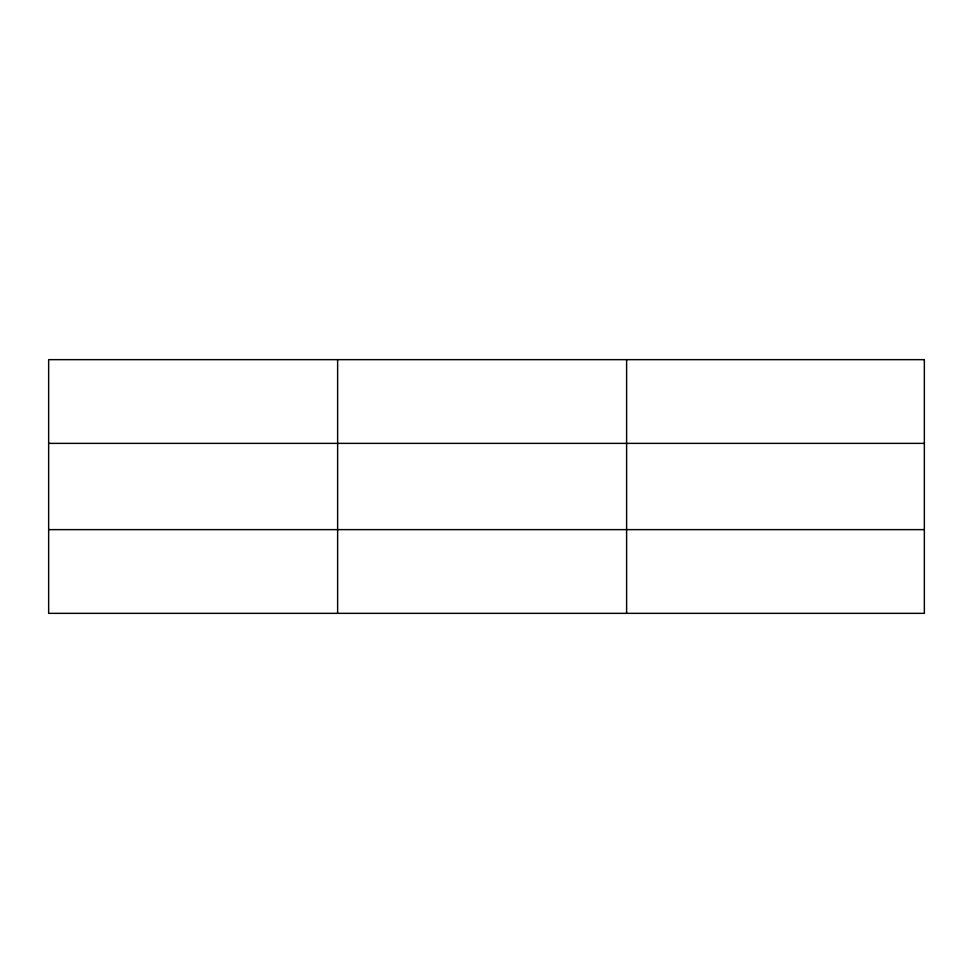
<?xml version="1.0" encoding="UTF-8"?>
<svg xmlns="http://www.w3.org/2000/svg" width="973" height="973" viewBox="0 0 973 973"><rect width="100%" height="100%" fill="white"/><g stroke="black" fill="none" stroke-linecap="round" stroke-linejoin="round"><path stroke-width="1.46" d="M337.631 613.343L337.631 359.657M626.612 613.343L626.612 359.657M48.65 443.372L924.35 443.372M48.65 529.628L924.35 529.628M924.35 359.657L924.35 613.343L48.65 613.343L48.65 359.657L924.35 359.657"/></g></svg>
